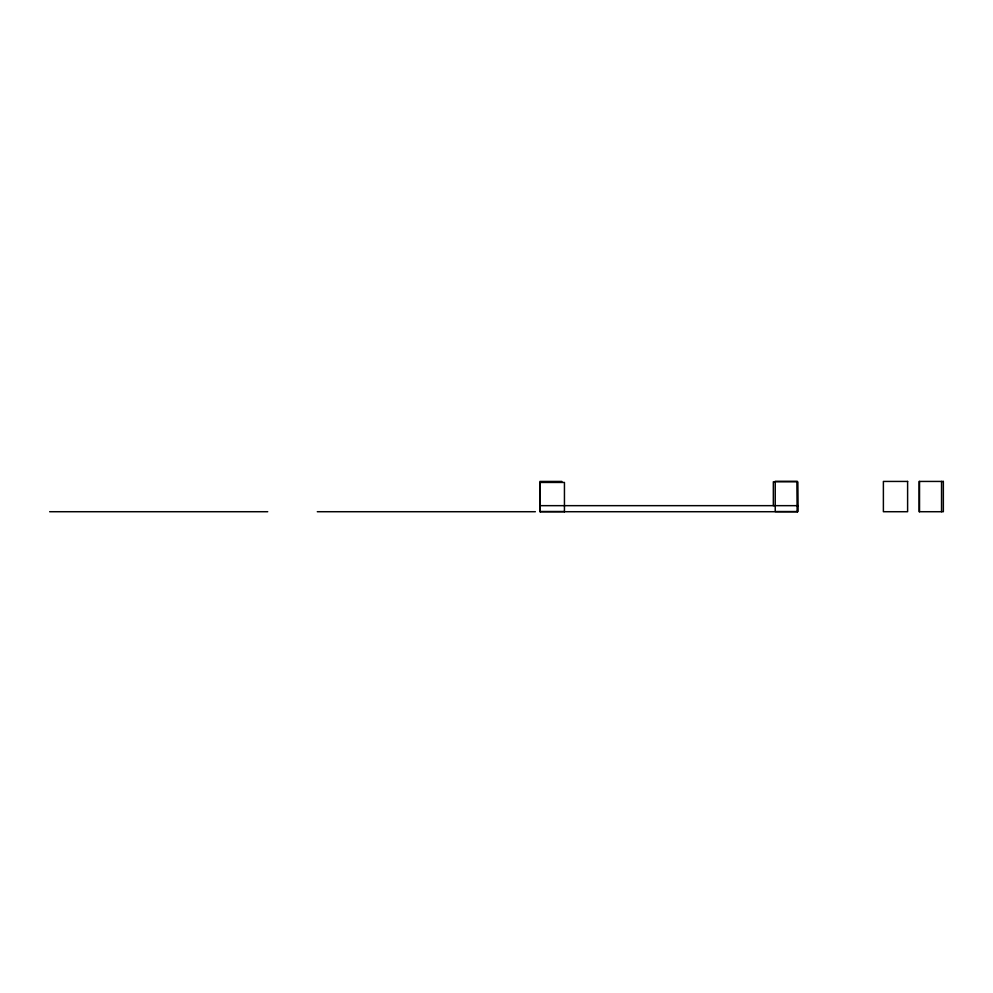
<?xml version="1.0" encoding="UTF-8"?>
<svg xmlns="http://www.w3.org/2000/svg" width="993" height="993" viewBox="0 0 993 993"><rect width="100%" height="100%" fill="white"/><g stroke="black" fill="none" stroke-linecap="round" stroke-linejoin="round"><path stroke-width="1.49" d="M561.914 481.431L539.919 481.431L539.919 511.718L797.664 511.718L797.565 481.791L773.336 481.791L773.336 505.735M539.919 505.66L798.273 505.66M540.217 511.532L564.446 511.532M797.242 511.569L775.235 511.569L775.235 481.282L797.242 481.282L797.367 511.718M49.65 511.718L267.725 511.718M317.301 511.718L535.376 511.718M941.538 481.431L941.538 511.718M919.53 481.431L919.53 511.718M797.565 481.791L797.602 511.718M564.446 511.718L564.446 482.449L540.217 482.449L540.217 511.718M907.614 481.431L883.385 481.431L883.385 511.718L907.614 511.718L907.614 481.431M943.35 481.431L919.121 481.431L919.121 511.718L943.35 511.718L943.35 481.431"/></g></svg>
